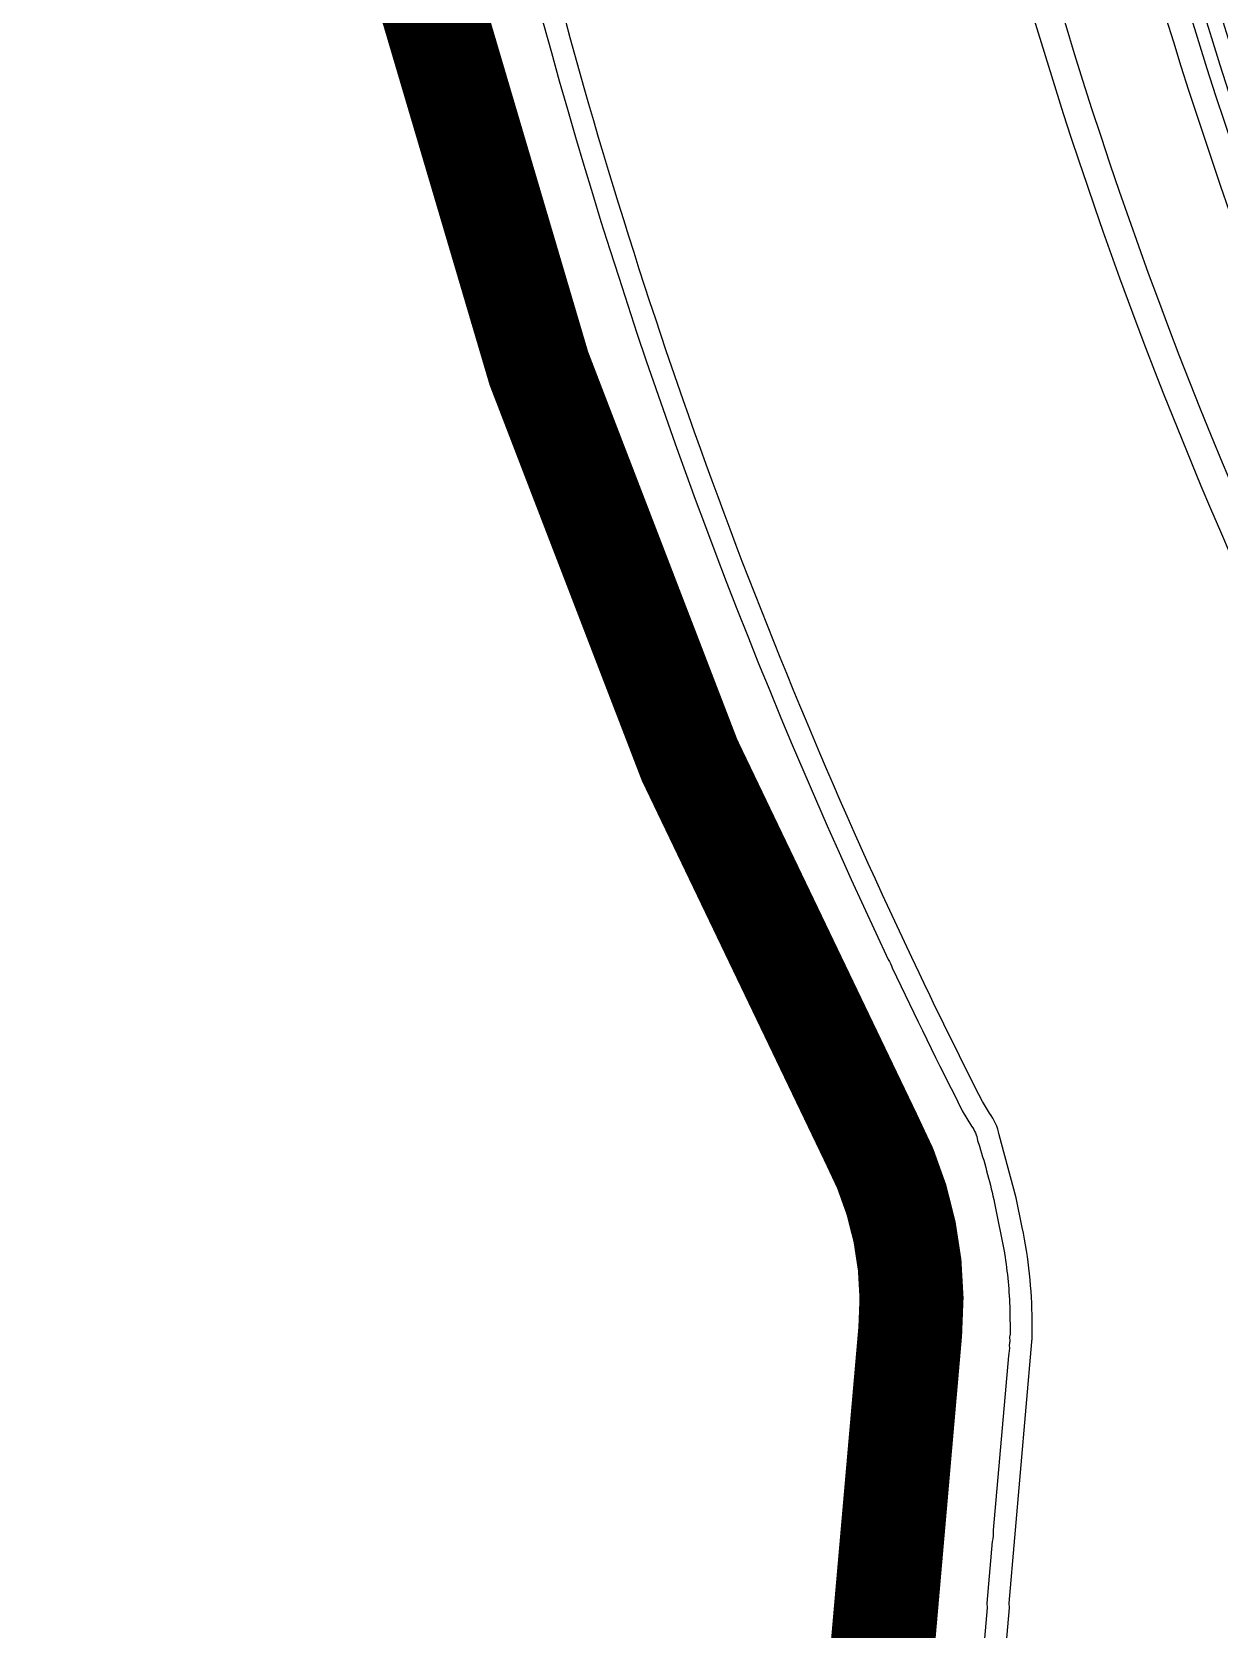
# Model space of a CAD drawing. Extents: x 388 to 686, y 182 to 393.
# Drawn here: x 437.18 to 444.02, y 217.4 to 226.6 of the extents above; entities that cross this region are included whole.
import ezdxf

# ---------------------------------------------------------------- set-up
doc = ezdxf.new("R2010")
doc.units = 0
for name, color, linetype in [('bak_bak_btr2-bcq3156', 8, 'Continuous'), ('bak_outline', 7, 'Continuous'), ('quyukuang', 5, 'Continuous')]:
    doc.layers.add(name, color=color, linetype=linetype)

msp = doc.modelspace()

# ---------------------------------------------------------------- linework, layer by layer
at = {"layer": 'bak_bak_btr2-bcq3156'}
for points in [[(444.9088, 209.527), (445.7209, 218.811, 0.143733), (445.1109, 221.8463, -0.100607), (442.0912, 232.0472), (441.6118, 237.5266, -0.15063), (444.9187, 252.9078, 0.128354)], [(444.8905, 251.4166, 0.127689), (442.1393, 238.5656), (442.1401, 238.5571, -0.055452), (442.14, 238.5515, 0.010906), (442.2145, 237.4136), (442.692, 231.9557, 0.010952), (442.8158, 230.8264, -0.055662), (442.8169, 230.8209), (442.8176, 230.8125, 0.090213), (445.664, 221.9739, -0.141096), (446.3277, 218.8796), (445.5045, 209.4577, -0.188819)], [(445.6441, 209.4457), (446.4546, 218.7147, 0.147854), (445.7878, 222.0395, -0.10141), (442.8314, 231.9684), (442.354, 237.4253, -0.138488), (444.9956, 251.3138)], [(445.7936, 209.3312), (446.6157, 218.7346, 0.145124), (445.926, 222.1207, -0.100819), (443.0009, 231.9867), (442.5189, 237.4961, -0.140029), (445.1914, 251.3186)], [(445.0638, 251.2797, 0.138488), (442.4299, 237.432), (442.9073, 231.9751, 0.10141), (445.855, 222.0754, -0.147854), (446.5305, 218.7074), (445.72, 209.439, -0.189744)], [(445.2594, 251.2842, 0.140029), (442.5948, 237.5027), (443.0768, 231.9934, 0.100819), (445.9932, 222.1566, -0.145124), (446.6916, 218.7279), (445.8695, 209.3247, -0.065198)], [(443.0704, 249.3275, 0.097311), (441.355, 239.1099), (441.3745, 238.5864, 0.010023), (441.4469, 237.512), (441.9262, 232.0327, 0.010023), (442.0416, 230.962, -0.05498), (442.0427, 230.9566), (442.1132, 230.4431, 0.08538), (444.9547, 221.7878, -0.137068), (445.5676, 218.9853), (444.7283, 209.3658)], [(440.8729, 201.1791), (442.4406, 219.098, 0.144831), (442.1916, 220.3233, -0.063011), (439.527, 227.3665, -0.051988), (439.5254, 227.3715, -0.054998), (439.5245, 227.3769, -0.037064), (438.8109, 231.7602), (438.3315, 237.2397, -0.037066), (438.2731, 241.6806)], [(445.961, 209.3204), (446.8049, 218.9688, 0.133941), (446.0739, 222.211, -0.100538), (443.1793, 231.9937), (442.692, 237.4048, -0.037451), (442.6436, 241.3096)], [(442.7196, 241.3048, 0.038085), (442.7737, 237.3458), (443.2552, 232.0003, 0.100538), (446.1412, 222.2467, -0.134045), (446.8809, 218.9628), (446.0369, 209.3138, -0.194362)], [(446.1383, 209.3051), (446.9828, 218.9601, 0.133976), (446.231, 222.2946, -0.100538), (443.3566, 232.0094), (442.8694, 237.42, -0.037447), (442.8213, 241.2977)], [(439.1789, 231.6225, 0.082851), (442.1113, 221.2579, -0.076696), (442.1345, 221.2089, 0.006999), (442.5383, 220.3871), (442.5915, 220.2984, -0.127867), (442.6258, 220.2158), (442.6371, 220.1825, -0.020001), (442.7246, 219.855), (442.7811, 219.5692), (442.7815, 219.5643, -0.031967), (442.812, 219.2391), (442.8134, 219.0991, -0.141361), (442.8126, 219.092), (442.8098, 219.0845), (442.8095, 219.0815), (442.8112, 219.0613), (442.8089, 219.035, -0.086422), (442.8036, 218.9743), (442.7161, 217.9709, -0.092459), (442.7105, 217.906), (442.6795, 217.5512), (442.6822, 217.5231), (442.5529, 216.0423, -0.064572)], [(442.6786, 216.015), (442.8103, 217.5244), (442.8078, 217.5507), (442.9398, 219.0549), (442.9391, 219.0622, -0.115939), (442.94, 219.068), (442.9411, 219.0711), (442.9416, 219.0734), (442.9405, 219.1774, 0.050373), (442.8837, 219.7141), (442.8486, 219.8851), (442.7505, 220.2474, 0.114173), (442.6951, 220.3736), (442.6541, 220.4406, -0.005549), (442.3332, 221.0886, -0.013406), (442.3322, 221.0909, -0.048751), (440.1508, 227.0456, -0.059645)]]:
    msp.add_lwpolyline(points, format="xyb", dxfattribs=at)
at = {"layer": 'bak_outline', "const_width": 0.6}
msp.add_lwpolyline([(453.7852, 248.0615, 0.152268), (451.6772, 238.4073), (452.1566, 232.9283, 0.101585), (454.0641, 226.5302, -0.145893), (455.7992, 218.0783), (454.7822, 206.455), (454.7081, 205.6087), (454.6326, 204.7441), (454.5585, 203.8977), (454.2177, 200.0025, -0.414287), (453.1344, 199.0934), (441.5786, 200.1046, -0.414204), (440.6695, 201.1879), (441.0102, 205.0828), (441.0843, 205.9295), (441.1601, 206.7941), (441.2339, 207.6404), (442.2381, 219.1157, 0.144705), (442.0127, 220.2271, -0.100411), (438.6084, 231.743), (438.1291, 237.2219, -0.151026), (441.8915, 254.6578, 0.151039)], format="xyb", dxfattribs=at)
at = {"layer": 'quyukuang', "const_width": 0.001}
msp.add_lwpolyline([(437.1772, 222.2376), (437.1772, 235.8255), (457.1159, 235.8255), (457.1159, 222.2376)], close=True, dxfattribs=at)

doc.saveas('drawing.dxf')
